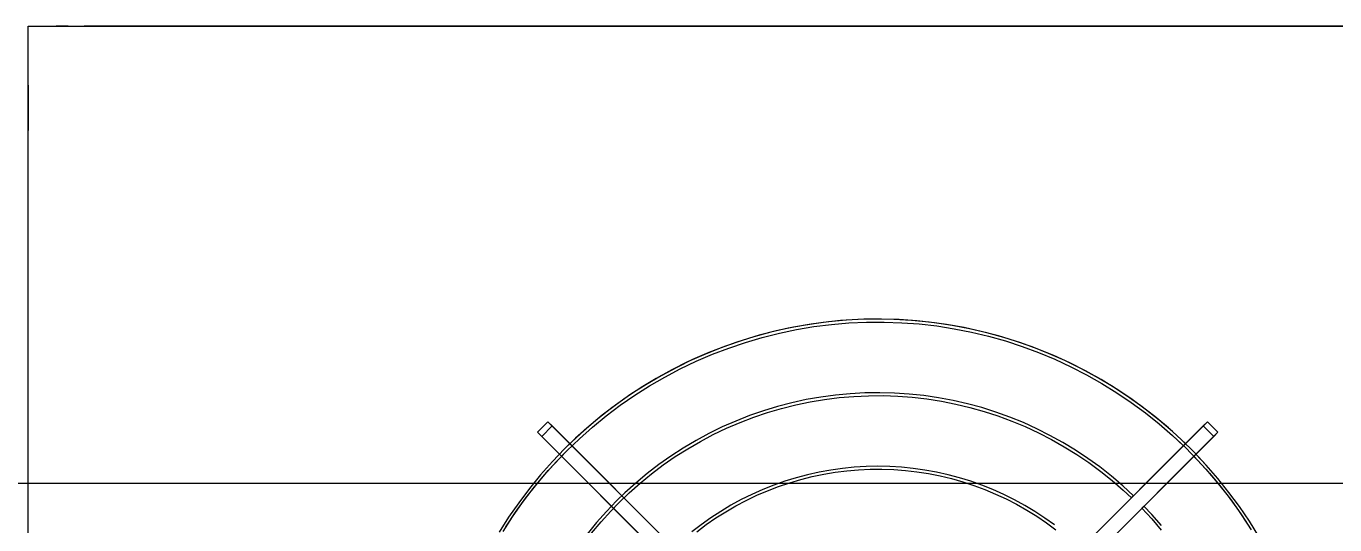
# Model space of a CAD drawing. Header units: millimetres. Extents: x -21807 to 22087, y 36760 to 60640.
# Drawn here: x -8397 to -7508, y 59608 to 59947 of the extents above; entities that cross this region are included whole.
import ezdxf

# ---------------------------------------------------------------- set-up
doc = ezdxf.new("R2010")
doc.units = ezdxf.units.MM
for name, color, linetype, lineweight in [('A-ANNO-DIMS', 7, 'Continuous', 9), ('A-ANNO-DIMS-110', 7, 'Continuous', 9), ('M-EQPM', 7, 'Continuous', 5)]:
    doc.layers.add(name, color=color, linetype=linetype, lineweight=lineweight)
doc.styles.add('Arial_1', font='arial.ttf', dxfattribs={"width": 0.8, "height": 220})
doc.dimstyles.new('AK_DIM_2_0_Arial', dxfattribs={"dimscale": 304.8, "dimtxt": 224.457068, "dimasz": 0.180446, "dimexe": 0.360892, "dimexo": 0.360892, "dimgap": 0.036089, "dimtad": 1, "dimdec": 0, "dimzin": 0, "dimdsep": 46, "dimtxsty": 'Arial_1', "dimblk1": 'OBLIQUE', "dimblk2": 'OBLIQUE', "dimsah": 1, "dimcen": 0.09, "dimadec": 0, "dimazin": 0, "dimtfac": 1, "dimtdec": 4, "dimtix": 1, "dimtmove": 0, "dimatfit": 3, "dimfxl": 1, "dimtvp": 1, "dimtolj": 1, "dimtzin": 0, "dimarcsym": 2})

# ---------------------------------------------------------------- blocks, each defined once
blk = doc.blocks.new('DanNong_VRV_1 QUẠT - OD-A-12_1-2147179-MẶT BẰNG HỆ THỐNG GIÓ CẤP AHU')
at = {"layer": 'M-EQPM'}
for p, q in [((-525, -311.78), (-525, 688.22)), ((-525, 688.22), (655, 688.22)), ((-525, 688.22), (655, 688.22)), ((-525, -311.78), (-525, 688.22)), ((-516.43, 688.22), (655, 688.22)), ((-498.88, 688.22), (-505.88, 688.22)), ((-498.88, 688.22), (-505.88, 688.22)), ((-498.88, 688.22), (-505.88, 688.22)), ((-498.88, 688.22), (-505.88, 688.22)), ((-497.88, 688.22), (-503.88, 688.22)), ((-497.88, 688.22), (-503.88, 688.22)), ((-486.87, 688.22), (616.87, 688.22)), ((-486.87, 688.22), (585, 688.22)), ((616.87, 688.22), (-486.87, 688.22)), ((616.87, 688.22), (-486.87, 688.22)), ((616.87, 688.22), (-486.87, 688.22)), ((616.87, 688.22), (-486.87, 688.22)), ((616.87, 688.22), (-486.87, 688.22)), ((616.87, 688.22), (-486.87, 688.22)), ((616.87, 688.22), (-486.87, 688.22)), ((616.87, 688.22), (-486.87, 688.22)), ((616.87, 688.22), (-486.87, 688.22)), ((616.87, 688.22), (-486.87, 688.22)), ((-328.5, 688.22), (515.5, 688.22)), ((-525, 648.16), (-525, 617.39)), ((-525, 636.52), (-525, 624.52)), ((-525, 629.52), (-525, 617.52)), ((-525, 616.52), (-525, 622.23)), ((-525, -273.58), (-525, 616.52)), ((-525, 38.44), (-525, 616.52)), ((-178.72, 412.38), (-171.65, 419.45)), ((-171.65, 419.45), (-178.72, 412.38)), ((-171.65, 419.45), (20.68, 227.11)), ((-168.82, 416.62), (-171.65, 419.45)), ((84.32, 227.11), (276.65, 419.45)), ((276.65, 419.45), (273.82, 416.62)), ((276.65, 419.45), (283.72, 412.38)), ((276.65, 419.45), (283.72, 412.38)), ((-178.72, 412.38), (-175.9, 409.55)), ((13.61, 220.04), (-178.72, 412.38)), ((-168.82, 416.62), (-175.9, 409.55)), ((-168.82, 416.62), (-175.9, 409.55)), ((-175.9, 409.55), (13.61, 220.04)), ((20.68, 227.11), (-168.82, 416.62)), ((273.82, 416.62), (84.32, 227.11)), ((283.72, 412.38), (91.39, 220.04)), ((91.39, 220.04), (280.9, 409.55)), ((273.82, 416.62), (280.9, 409.55)), ((273.82, 416.62), (280.9, 409.55)), ((280.9, 409.55), (283.72, 412.38))]:
    blk.add_line(p, q, dxfattribs=at)
at = {"layer": 'M-EQPM', "flags": 128}
for points in [[(311.5, 341.58), (305.16, 351.82), (298.42, 361.79), (291.28, 371.48), (283.76, 380.89), (275.87, 389.98), (267.62, 398.75), (259.03, 407.19), (250.11, 415.27), (240.87, 422.99), (231.34, 430.34), (221.51, 437.29), (211.42, 443.85), (201.07, 450), (190.48, 455.74), (179.67, 461.04), (168.66, 465.91), (157.46, 470.33), (146.1, 474.3), (134.58, 477.81), (122.94, 480.87), (111.18, 483.45), (99.32, 485.56), (87.4, 487.19), (75.41, 488.35), (63.39, 489.03), (51.35, 489.22), (39.32, 488.93), (27.3, 488.17), (15.33, 486.92), (3.41, 485.19), (-8.42, 482.99), (-20.16, 480.32), (-31.78, 477.18), (-43.27, 473.58), (-54.61, 469.52), (-65.77, 465.01), (-76.74, 460.06), (-87.51, 454.68), (-98.05, 448.87), (-108.36, 442.64), (-118.4, 436), (-128.17, 428.97), (-137.66, 421.55), (-146.83, 413.76), (-155.69, 405.61), (-160.34, 401.06)], [(311.5, 341.58), (305.16, 351.82), (298.42, 361.79), (291.28, 371.48), (283.76, 380.89), (275.87, 389.98), (267.62, 398.75), (259.03, 407.19), (250.11, 415.27), (240.87, 422.99), (231.34, 430.34), (221.51, 437.29), (211.42, 443.85), (201.07, 450), (190.48, 455.74), (179.67, 461.04), (168.66, 465.91), (157.46, 470.33), (146.1, 474.3), (134.58, 477.81), (122.94, 480.87), (111.18, 483.45), (99.32, 485.56), (87.4, 487.19), (75.41, 488.35), (63.39, 489.03), (51.35, 489.22), (39.32, 488.93), (27.3, 488.17), (15.33, 486.92), (3.41, 485.19), (-8.42, 482.99), (-20.16, 480.32), (-31.78, 477.18), (-43.27, 473.58), (-54.61, 469.52), (-65.77, 465.01), (-76.74, 460.06), (-87.51, 454.68), (-98.05, 448.87), (-108.36, 442.64), (-118.4, 436), (-128.17, 428.97), (-137.66, 421.55), (-146.83, 413.76), (-155.69, 405.61), (-160.34, 401.06)], [(261.77, 404.57), (252.96, 412.76), (243.82, 420.6), (234.37, 428.06), (224.63, 435.15), (214.62, 441.83), (204.35, 448.11), (193.84, 453.98), (183.1, 459.42), (172.15, 464.42), (161.01, 468.98), (149.69, 473.1), (138.22, 476.76), (126.61, 479.96), (114.89, 482.69), (103.06, 484.95), (91.16, 486.73), (79.19, 488.04), (67.18, 488.86), (55.14, 489.21), (43.11, 489.08), (31.08, 488.46), (19.09, 487.36), (7.16, 485.79), (-4.71, 483.74), (-16.48, 481.21), (-28.14, 478.22), (-39.67, 474.76), (-51.06, 470.85), (-62.27, 466.48), (-73.31, 461.67), (-84.14, 456.42), (-94.76, 450.74), (-105.14, 444.64), (-115.27, 438.13), (-125.13, 431.22), (-134.7, 423.93), (-143.98, 416.25), (-152.94, 408.21), (-160.34, 401.06)], [(-158.92, 399.65), (-150.3, 407.93), (-141.35, 415.87), (-132.09, 423.44), (-122.54, 430.63), (-112.71, 437.44), (-102.61, 443.84), (-92.26, 449.84), (-81.68, 455.42), (-70.89, 460.57), (-59.9, 465.29), (-48.73, 469.56), (-37.4, 473.39), (-25.93, 476.75), (-14.32, 479.66), (-2.62, 482.1), (9.18, 484.07), (21.04, 485.56), (32.96, 486.58), (44.91, 487.13), (56.87, 487.19), (68.82, 486.78), (80.74, 485.89), (92.62, 484.52), (104.44, 482.68), (116.17, 480.36), (127.81, 477.58), (139.32, 474.34), (150.69, 470.64), (161.9, 466.49), (172.94, 461.89), (183.79, 456.85), (194.43, 451.39), (204.84, 445.5), (215.01, 439.21), (224.91, 432.51), (234.54, 425.42), (243.88, 417.95), (252.92, 410.11), (260.36, 403.15)], [(-158.92, 399.65), (-150.3, 407.93), (-141.35, 415.87), (-132.09, 423.44), (-122.54, 430.63), (-112.71, 437.44), (-102.61, 443.84), (-92.26, 449.84), (-81.68, 455.42), (-70.89, 460.57), (-59.9, 465.29), (-48.73, 469.56), (-37.4, 473.39), (-25.93, 476.75), (-14.32, 479.66), (-2.62, 482.1), (9.18, 484.07), (21.04, 485.56), (32.96, 486.58), (44.91, 487.13), (56.87, 487.19), (68.82, 486.78), (80.74, 485.89), (92.62, 484.52), (104.44, 482.68), (116.17, 480.36), (127.81, 477.58), (139.32, 474.34), (150.69, 470.64), (161.9, 466.49), (172.94, 461.89), (183.79, 456.85), (194.43, 451.39), (204.84, 445.5), (215.01, 439.21), (224.91, 432.51), (234.54, 425.42), (243.88, 417.95), (252.92, 410.11), (261.63, 401.92), (270.01, 393.38), (278.04, 384.52), (285.71, 375.35), (293, 365.87), (299.92, 356.11), (306.43, 346.08)], [(-158.92, 399.65), (-150.3, 407.93), (-141.35, 415.87), (-132.09, 423.44), (-122.54, 430.63), (-112.71, 437.44), (-102.61, 443.84), (-92.26, 449.84), (-81.68, 455.42), (-70.89, 460.57), (-59.9, 465.29), (-48.73, 469.56), (-37.4, 473.39), (-25.93, 476.75), (-14.32, 479.66), (-2.62, 482.1), (9.18, 484.07), (21.04, 485.56), (32.96, 486.58), (44.91, 487.13), (56.87, 487.19), (68.82, 486.78), (80.74, 485.89), (92.62, 484.52), (104.44, 482.68), (116.17, 480.36), (127.81, 477.58), (139.32, 474.34), (150.69, 470.64), (161.9, 466.49), (172.94, 461.89), (183.79, 456.85), (194.43, 451.39), (204.84, 445.5), (215.01, 439.21), (224.91, 432.51), (234.54, 425.42), (243.88, 417.95), (252.92, 410.11), (261.63, 401.92), (270.01, 393.38), (278.04, 384.52), (285.71, 375.35), (293, 365.87), (299.92, 356.11), (306.43, 346.08)], [(226.41, 369.21), (219.04, 376.02), (211.39, 382.53), (203.5, 388.72), (195.36, 394.6), (186.99, 400.15), (178.41, 405.36), (169.62, 410.22), (160.65, 414.73), (151.51, 418.87), (142.21, 422.64), (132.76, 426.04), (123.19, 429.06), (113.5, 431.7), (103.71, 433.94), (93.85, 435.79), (83.91, 437.25), (73.93, 438.31), (63.91, 438.96), (53.87, 439.22), (43.84, 439.07), (33.81, 438.53), (23.82, 437.58), (13.87, 436.23), (3.98, 434.49), (-5.83, 432.35), (-15.54, 429.82), (-25.15, 426.91), (-34.63, 423.61), (-43.98, 419.94), (-53.17, 415.9), (-62.19, 411.49), (-71.02, 406.72), (-79.66, 401.61), (-88.09, 396.15), (-96.29, 390.37), (-104.26, 384.25), (-111.97, 377.83), (-119.42, 371.1), (-124.98, 365.71)], [(-123.57, 364.29), (-116.39, 371.19), (-108.94, 377.8), (-101.23, 384.1), (-93.27, 390.09), (-85.08, 395.76), (-76.67, 401.1), (-68.05, 406.09), (-59.25, 410.74), (-50.26, 415.03), (-41.11, 418.96), (-31.8, 422.52), (-22.37, 425.7), (-12.81, 428.5), (-3.15, 430.92), (6.6, 432.96), (16.42, 434.6), (26.3, 435.84), (36.23, 436.69), (46.18, 437.14), (56.14, 437.2), (66.09, 436.85), (76.02, 436.11), (85.91, 434.97), (95.76, 433.44), (105.53, 431.51), (115.21, 429.2), (124.8, 426.5), (134.27, 423.41), (143.61, 419.96), (152.8, 416.13), (161.84, 411.93), (170.7, 407.38), (179.37, 402.48), (187.83, 397.24), (196.08, 391.66), (204.1, 385.75), (211.88, 379.53), (219.4, 373), (225, 367.79)], [(-160.34, 401.06), (-168.68, 392.38), (-176.67, 383.37), (-184.29, 374.05), (-191.53, 364.43), (-198.38, 354.53), (-204.83, 344.37)], [(-160.34, 401.06), (-168.68, 392.38), (-176.67, 383.37), (-184.29, 374.05), (-191.53, 364.43), (-198.38, 354.53), (-204.83, 344.37)], [(-160.34, 401.06), (-168.68, 392.38), (-176.67, 383.37), (-184.29, 374.05), (-191.53, 364.43), (-198.38, 354.53), (-204.83, 344.37)], [(-200.22, 348.01), (-193.63, 357.99), (-186.65, 367.7), (-179.28, 377.12), (-171.54, 386.23), (-163.44, 395.03), (-158.92, 399.65)], [(-200.22, 348.01), (-193.63, 357.99), (-186.65, 367.7), (-179.28, 377.12), (-171.54, 386.23), (-163.44, 395.03), (-158.92, 399.65)], [(-202.2, 344.84), (-195.73, 354.9), (-188.87, 364.7), (-181.62, 374.21), (-173.99, 383.42), (-166, 392.32), (-158.92, 399.65)], [(267.43, 396.08), (275.57, 387.32), (283.35, 378.24), (290.77, 368.86), (297.8, 359.19), (304.44, 349.24)], [(311.5, 341.58), (305.16, 351.82), (298.42, 361.79), (291.28, 371.48), (283.76, 380.89), (275.87, 389.98), (268.85, 397.5)], [(172.62, 349.38), (166.08, 354.06), (159.36, 358.47), (152.46, 362.6), (145.41, 366.46), (138.21, 370.03), (130.87, 373.32), (123.4, 376.3), (115.83, 378.99), (108.15, 381.37), (100.38, 383.44), (92.53, 385.2), (84.63, 386.64), (76.67, 387.76), (68.67, 388.57), (60.64, 389.06), (52.6, 389.22), (44.57, 389.07), (36.54, 388.59), (28.54, 387.79), (20.58, 386.67), (12.67, 385.24), (4.82, 383.49), (-2.95, 381.42), (-10.63, 379.05), (-18.21, 376.37), (-25.68, 373.4), (-33.02, 370.12), (-40.22, 366.56), (-47.28, 362.71), (-54.18, 358.58), (-60.91, 354.17), (-67.45, 349.51), (-73.81, 344.58)], [(-70.36, 344.77), (-64, 349.56), (-57.45, 354.09), (-50.73, 358.35), (-43.85, 362.34), (-36.81, 366.06), (-29.62, 369.49), (-22.31, 372.63), (-14.88, 375.47), (-7.33, 378.01), (0.3, 380.26), (8.02, 382.19), (15.82, 383.81), (23.67, 385.12), (31.56, 386.12), (39.5, 386.8), (47.45, 387.16), (55.41, 387.2), (63.36, 386.93), (71.3, 386.33), (79.2, 385.42), (87.07, 384.2), (94.88, 382.66), (102.62, 380.81), (110.28, 378.65), (117.85, 376.19), (125.31, 373.42), (132.66, 370.36), (139.88, 367.01), (146.96, 363.37), (153.89, 359.46), (160.66, 355.26), (167.25, 350.81), (173.66, 346.09)], [(-124.98, 365.71), (-131.94, 358.47), (-138.6, 350.96), (-144.95, 343.18)], [(-141.95, 343.76), (-135.57, 351.41), (-128.89, 358.8), (-123.57, 364.29)], [(232.07, 360.72), (238.82, 353.4), (245.28, 345.82)], [(245.35, 348.88), (238.77, 356.47), (233.48, 362.14)]]:
    blk.add_lwpolyline(points, dxfattribs=at)
at = {"layer": 'M-EQPM'}
for points in [[(260.36, 403.15), (260.36, 403.15), (260.38, 403.18), (260.49, 403.28), (260.64, 403.44), (260.84, 403.64), (261.07, 403.86), (261.29, 404.08), (261.49, 404.28), (261.65, 404.44), (261.75, 404.54), (261.77, 404.57), (261.77, 404.57)], [(261.77, 404.57), (261.77, 404.57), (261.75, 404.54), (261.65, 404.44), (261.49, 404.28), (261.29, 404.08), (261.07, 403.86), (260.84, 403.64), (260.64, 403.44), (260.49, 403.28), (260.38, 403.18), (260.36, 403.15), (260.36, 403.15)], [(268.85, 397.5), (268.84, 397.5), (268.82, 397.47), (268.72, 397.37), (268.56, 397.21), (268.36, 397.01), (268.14, 396.79), (267.92, 396.57), (267.72, 396.37), (267.56, 396.21), (267.45, 396.11), (267.43, 396.08), (267.43, 396.08)], [(267.43, 396.08), (267.43, 396.08), (267.45, 396.11), (267.56, 396.21), (267.72, 396.37), (267.92, 396.57), (268.14, 396.79), (268.36, 397.01), (268.56, 397.21), (268.72, 397.37), (268.82, 397.47), (268.84, 397.5), (268.85, 397.5)], [(226.41, 369.21), (226.41, 369.21), (226.39, 369.18), (226.29, 369.08), (226.13, 368.92), (225.93, 368.72), (225.71, 368.5), (225.48, 368.28), (225.28, 368.08), (225.12, 367.92), (225.02, 367.82), (225, 367.79), (225, 367.79)], [(225, 367.79), (225, 367.79), (225.02, 367.82), (225.12, 367.92), (225.28, 368.08), (225.48, 368.28), (225.71, 368.5), (225.93, 368.72), (226.13, 368.92), (226.29, 369.08), (226.39, 369.18), (226.41, 369.21), (226.41, 369.21)], [(232.07, 360.72), (232.07, 360.72), (232.09, 360.74), (232.2, 360.85), (232.35, 361.01), (232.55, 361.21), (232.78, 361.43), (233, 361.65), (233.2, 361.85), (233.36, 362.01), (233.46, 362.11), (233.48, 362.14), (233.48, 362.14)], [(233.48, 362.14), (233.48, 362.14), (233.46, 362.11), (233.36, 362.01), (233.2, 361.85), (233, 361.65), (232.78, 361.43), (232.55, 361.21), (232.35, 361.01), (232.2, 360.85), (232.09, 360.74), (232.07, 360.72), (232.07, 360.72)]]:
    blk.add_open_spline(points, degree=3, dxfattribs=at)
blk = doc.blocks.new('AK-SGS-M3-Hrvt_rvt-1-MẶT BẰNG HỆ THỐNG GIÓ CẤP AHU')
at = {"layer": 'M-EQPM', "color": 5, "lineweight": 25, "true_color": 0x0000ff}
blk.add_blockref('DanNong_VRV_1 QUẠT - OD-A-12_1-2147179-MẶT BẰNG HỆ THỐNG GIÓ CẤP AHU', (-7870.9, 59258.71), dxfattribs=at)
blk = doc.blocks.new('DIMBLOCK5-MẶT BẰNG HỆ THỐNG GIÓ CẤP AHU')
at = {"layer": 'A-ANNO-DIMS-110'}
for p, q in [((-20048.59, 59636.45), (-20048.59, 59746.45)), ((10901.41, 59636.45), (10901.41, 59746.45)), ((-20048.59, 59636.45), (-20021.09, 59663.95)), ((10901.41, 59636.45), (10928.91, 59663.95)), ((-20048.59, 59636.45), (-20076.09, 59608.95)), ((-20048.59, 59636.45), (10901.41, 59636.45)), ((-20048.59, 59636.45), (-20048.59, 59565.34)), ((10901.41, 59636.45), (10873.91, 59608.95)), ((10901.41, 59636.45), (10901.41, 59565.34))]:
    blk.add_line(p, q, dxfattribs=at)
at = {"layer": 'A-ANNO-DIMS-110', "color": 0, "insert": (-4910.27, 59933.06), "char_height": 220, "width": 808.0454, "attachment_point": 1, "line_spacing_factor": 0.941778, "style": 'Arial_1'}
blk.add_mtext('30950', dxfattribs=at)
blk = doc.blocks.new('_Oblique')
at = {"color": 0, "linetype": 'ByBlock', "lineweight": -2}
blk.add_line((-0.5, -0.5), (0.5, 0.5), dxfattribs=at)

msp = doc.modelspace()

# ---------------------------------------------------------------- block references
at = {"lineweight": 5}
msp.add_blockref('AK-SGS-M3-Hrvt_rvt-1-MẶT BẰNG HỆ THỐNG GIÓ CẤP AHU', (0, 0), dxfattribs=at)

# ---------------------------------------------------------------- dimensions: what is measured, and where the dimension line sits
at = {"layer": 'A-ANNO-DIMS'}
dim = msp.add_linear_dim(base=(10901.41, 59636.45), p1=(-20048.59, 59675.34), p2=(10901.41, 59675.34), dimstyle='AK_DIM_2_0_Arial', override={"dimpost": '<>', "dimfxl": 30950}, dxfattribs=at)
dim.commit()
dim.dimension.update_dxf_attribs({"geometry": 'DIMBLOCK5-MẶT BẰNG HỆ THỐNG GIÓ CẤP AHU', "text_midpoint": (-4573.59, 59759.85)})

doc.saveas('drawing.dxf')
